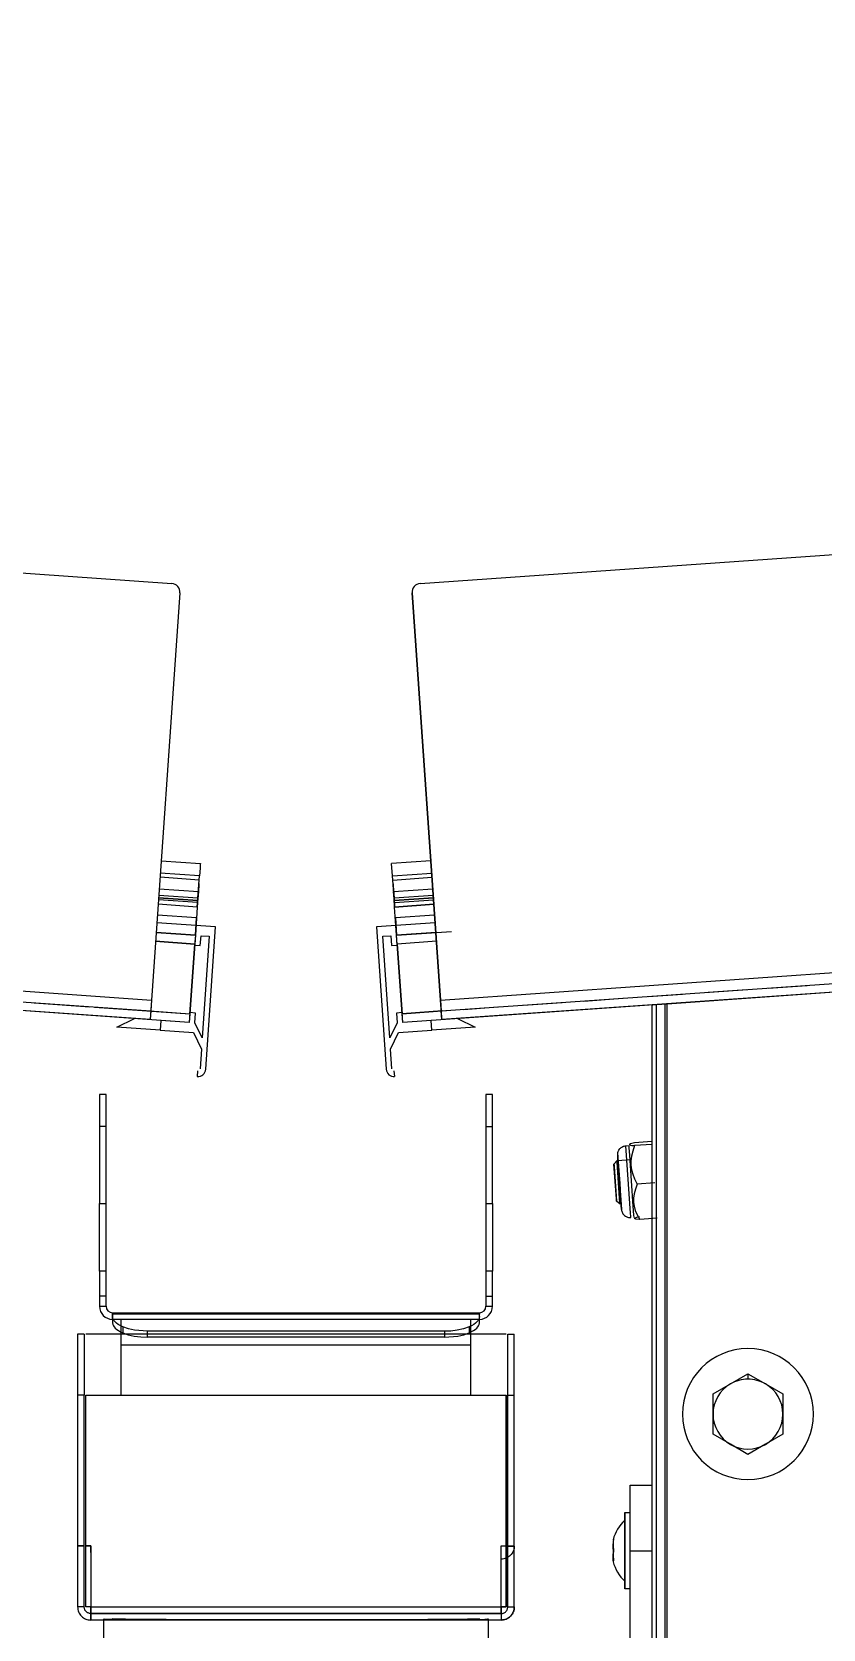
# Model space of a CAD drawing. Header units: millimetres. Extents: x 4625 to 14334, y 16216 to 31562.
# Drawn here: x 7488.7 to 7669.8, y 20706.3 to 21072.1 of the extents above; entities that cross this region are included whole.
import ezdxf

# ---------------------------------------------------------------- set-up
doc = ezdxf.new("R2010")
doc.units = ezdxf.units.MM
doc.header["$LTSCALE"] = 3
doc.layers.add('Default', color=7, linetype='Continuous')

msp = doc.modelspace()

# ---------------------------------------------------------------- linework, layer by layer
at = {"layer": 'Default'}
for p, q in [((5714.09, 21072.12), (7520.68, 20945.79)), ((5714.09, 21072.12), (7520.68, 20945.79)), ((7577.56, 20945.79), (9384.15, 21072.12)), ((7577.56, 20945.79), (9384.15, 21072.12)), ((5705.43, 20976.99), (7516.01, 20850.38)), ((7582.22, 20850.38), (9392.8, 20976.99)), ((7524.68, 20845.27), (5705.12, 20972.5)), ((7515.7, 20845.9), (5705.12, 20972.5)), ((5705.26, 20974.5), (7515.84, 20847.89)), ((9393.12, 20972.5), (7573.56, 20845.27)), ((7582.4, 20847.89), (9392.98, 20974.5)), ((9393.12, 20972.5), (7582.54, 20845.9)), ((7522.53, 20943.66), (7516.01, 20850.38)), ((7522.53, 20943.66), (7516.01, 20850.38)), ((7575.7, 20943.66), (7582.22, 20850.38)), ((7582.22, 20850.38), (7575.7, 20943.66)), ((7518.24, 20882.31), (7527.22, 20881.68)), ((7579.99, 20882.31), (7571.01, 20881.68)), ((7526.95, 20877.87), (7517.98, 20878.5)), ((7527.02, 20878.85), (7518.04, 20879.47)), ((7526.59, 20872.7), (7526.95, 20877.87)), ((7526.87, 20876.58), (7526.66, 20873.7)), ((7571.21, 20878.85), (7580.19, 20879.47)), ((7571.28, 20877.87), (7580.26, 20878.5)), ((7571.64, 20872.7), (7571.28, 20877.87)), ((7571.37, 20876.58), (7571.57, 20873.7)), ((7526.52, 20871.7), (7517.55, 20872.33)), ((7526.52, 20871.7), (7517.55, 20872.33)), ((7526.52, 20871.7), (7517.55, 20872.33)), ((7526.52, 20871.7), (7517.55, 20872.33)), ((7526.59, 20872.7), (7517.61, 20873.33)), ((7526.63, 20873.2), (7517.65, 20873.83)), ((7517.65, 20873.83), (7526.63, 20873.2)), ((7526.66, 20873.7), (7517.68, 20874.33)), ((7526.66, 20873.7), (7517.68, 20874.33)), ((7526.66, 20873.7), (7517.68, 20874.33)), ((7526.77, 20875.19), (7517.79, 20875.82)), ((7526.66, 20873.7), (7526.52, 20871.7)), ((7526.52, 20871.7), (7526.66, 20873.7)), ((7526.66, 20873.7), (7526.52, 20871.7)), ((7526.56, 20872.2), (7526.66, 20873.6)), ((7526.77, 20875.19), (7526.66, 20873.7)), ((7580.44, 20875.82), (7571.47, 20875.19)), ((7571.57, 20873.7), (7571.47, 20875.19)), ((7580.55, 20874.33), (7571.57, 20873.7)), ((7580.55, 20874.33), (7571.57, 20873.7)), ((7580.55, 20874.33), (7571.57, 20873.7)), ((7571.71, 20871.7), (7571.57, 20873.7)), ((7571.71, 20871.7), (7571.57, 20873.7)), ((7571.57, 20873.7), (7571.71, 20871.7)), ((7571.58, 20873.6), (7571.68, 20872.2)), ((7571.61, 20873.2), (7580.58, 20873.83)), ((7580.58, 20873.83), (7571.61, 20873.2)), ((7571.64, 20872.7), (7580.62, 20873.33)), ((7571.71, 20871.7), (7580.69, 20872.33)), ((7580.69, 20872.33), (7571.71, 20871.7)), ((7580.69, 20872.33), (7571.71, 20871.7)), ((7580.69, 20872.33), (7571.71, 20871.7)), ((7526.35, 20869.21), (7517.37, 20869.84)), ((7526.52, 20871.7), (7526.07, 20865.22)), ((7526.07, 20865.22), (7526.35, 20869.21)), ((7572.16, 20865.22), (7571.71, 20871.7)), ((7580.86, 20869.84), (7571.88, 20869.21)), ((7571.88, 20869.21), (7572.16, 20865.22)), ((7526.07, 20865.22), (7517.09, 20865.85)), ((7517.09, 20865.85), (7526.07, 20865.22)), ((7517.09, 20865.85), (7526.07, 20865.22)), ((7530.72, 20867.15), (7517.25, 20868.09)), ((7526.07, 20865.22), (7525.91, 20862.97)), ((7526.07, 20865.22), (7525.93, 20863.22)), ((7527.21, 20862.88), (7527.37, 20865.13)), ((7527.37, 20865.13), (7529.26, 20865)), ((7529.26, 20865), (7527.64, 20841.76)), ((7528.44, 20834.53), (7530.72, 20867.15)), ((7580.99, 20868.09), (7567.52, 20867.15)), ((7567.52, 20867.15), (7569.8, 20834.53)), ((7568.97, 20865), (7570.87, 20865.13)), ((7570.6, 20841.76), (7568.97, 20865)), ((7570.87, 20865.13), (7571.02, 20862.88)), ((7572.16, 20865.22), (7584.74, 20866.1)), ((7581.14, 20865.85), (7572.16, 20865.22)), ((7572.16, 20865.22), (7581.14, 20865.85)), ((7572.32, 20862.97), (7572.16, 20865.22)), ((7572.3, 20863.22), (7572.16, 20865.22)), ((7525.93, 20863.22), (7516.95, 20863.85)), ((7516.95, 20863.85), (7525.93, 20863.22)), ((7524.81, 20847.26), (7525.93, 20863.22)), ((7525.93, 20863.22), (7524.81, 20847.26)), ((7525.91, 20862.97), (7527.21, 20862.88)), ((7571.02, 20862.88), (7572.32, 20862.97)), ((7581.28, 20863.85), (7572.3, 20863.22)), ((7581.28, 20863.85), (7572.3, 20863.22)), ((7572.3, 20863.22), (7573.42, 20847.26)), ((7573.42, 20847.26), (7572.3, 20863.22)), ((7707.12, 20854.61), (7634.12, 20849.48)), ((7707.12, 20854.61), (7634.12, 20849.48)), ((7615, 20850.17), (7623.87, 20850.79)), ((7629.74, 20851.2), (7637.64, 20851.75)), ((7643.51, 20852.16), (7652.38, 20852.78)), ((7657.28, 20853.13), (7666.15, 20853.75)), ((7489.17, 20849.75), (7501.89, 20848.87)), ((7502.94, 20848.79), (7524.81, 20847.26)), ((7515.66, 20847.9), (7524.81, 20847.26)), ((7515.84, 20847.89), (7515.7, 20845.9)), ((7524.83, 20847.51), (7524.68, 20845.27)), ((7524.81, 20847.26), (7524.68, 20845.27)), ((7526.13, 20847.42), (7524.83, 20847.51)), ((7525.97, 20845.18), (7526.13, 20847.42)), ((7573.4, 20847.51), (7572.1, 20847.42)), ((7572.1, 20847.42), (7572.26, 20845.18)), ((7573.56, 20845.27), (7573.4, 20847.51)), ((7573.42, 20847.26), (7583.55, 20847.97)), ((7582.57, 20847.9), (7573.42, 20847.26)), ((7573.56, 20845.27), (7573.42, 20847.26)), ((7582.54, 20845.9), (7582.4, 20847.89)), ((7587.47, 20848.24), (7595.36, 20848.8)), ((7601.23, 20849.21), (7610.11, 20849.83)), ((7630.62, 20849.24), (7630.62, 18852.26)), ((7631.64, 18852.26), (7631.64, 20849.31)), ((7633.62, 20849.45), (7633.62, 18852.26)), ((7634.12, 18852.26), (7634.12, 20849.48)), ((7508.06, 20844.17), (7512.1, 20846.15)), ((7518.03, 20843.48), (7508.06, 20844.17)), ((7518.19, 20845.72), (7518.03, 20843.48)), ((7518.03, 20843.48), (7525.61, 20842.95)), ((7524.68, 20845.27), (7518.19, 20845.72)), ((7527.64, 20841.76), (7525.97, 20845.18)), ((7572.26, 20845.18), (7570.6, 20841.76)), ((7572.62, 20842.95), (7580.2, 20843.48)), ((7580.04, 20845.72), (7573.56, 20845.27)), ((7580.2, 20843.48), (7580.04, 20845.72)), ((7590.18, 20844.17), (7580.2, 20843.48)), ((7586.13, 20846.15), (7590.18, 20844.17)), ((7525.61, 20842.95), (7527.46, 20839.17)), ((7570.78, 20839.17), (7572.62, 20842.95)), ((7527.46, 20839.17), (7527.14, 20834.62)), ((7571.1, 20834.62), (7570.78, 20839.17)), ((7526.6, 20834.16), (7526.51, 20832.86)), ((7571.72, 20832.86), (7571.63, 20834.16)), ((7505.62, 20828.76), (7504.12, 20828.76)), ((7594.12, 20828.76), (7592.62, 20828.76)), ((7505.62, 20821.43), (7504.12, 20821.43)), ((7592.62, 20821.43), (7594.12, 20821.43)), ((7630.6, 20818), (7626.61, 20817.72)), ((7622.64, 20813.61), (7625.84, 20813.84)), ((7624.65, 20817.01), (7625.3, 20817.06)), ((7630.65, 20817.32), (7626.66, 20817.04)), ((7621.94, 20812.81), (7622.64, 20813.61)), ((7631.26, 20808.52), (7627.27, 20808.24)), ((7504.12, 20788.26), (7504.12, 20803.76)), ((7504.12, 20803.76), (7505.62, 20803.76)), ((7505.62, 20788.26), (7505.62, 20803.76)), ((7592.62, 20803.76), (7592.62, 20788.26)), ((7592.62, 20803.76), (7594.12, 20803.76)), ((7594.12, 20803.76), (7594.12, 20788.26)), ((7623.33, 20803.64), (7622.53, 20804.33)), ((7631.83, 20800.4), (7627.84, 20800.12)), ((7505.62, 20788.26), (7504.12, 20788.26)), ((7594.12, 20788.26), (7592.62, 20788.26)), ((7505.62, 20782.6), (7504.12, 20782.6)), ((7592.62, 20782.6), (7594.12, 20782.6)), ((7504.12, 20780.26), (7505.62, 20780.26)), ((7507.12, 20777.26), (7507.12, 20778.76)), ((7507.12, 20778.76), (7591.12, 20778.76)), ((7591.12, 20778.48), (7507.12, 20778.48)), ((7507.12, 20778.48), (7507.12, 20777.12)), ((7507.12, 20777.91), (7507.12, 20776.55)), ((7591.12, 20777.26), (7507.12, 20777.26)), ((7509.12, 20775.26), (7509.12, 20777.26)), ((7591.12, 20777.26), (7591.12, 20778.76)), ((7591.12, 20777.12), (7591.12, 20778.48)), ((7591.12, 20776.55), (7591.12, 20777.91)), ((7592.62, 20780.26), (7594.12, 20780.26)), ((7499.12, 20773.85), (7499.12, 20759.89)), ((7500.62, 20773.85), (7499.12, 20773.85)), ((7500.62, 20773.85), (7500.62, 20759.89)), ((7597.26, 20773.86), (7500.97, 20773.86)), ((7597.26, 20773.85), (7500.97, 20773.85)), ((7509.46, 20775.52), (7509.46, 20774.16)), ((7583.12, 20774.53), (7515.12, 20774.53)), ((7515.12, 20773.17), (7515.12, 20774.53)), ((7583.12, 20774.53), (7583.12, 20773.17)), ((7588.77, 20775.52), (7588.77, 20774.16)), ((7597.62, 20773.85), (7599.12, 20773.85)), ((7597.62, 20759.89), (7597.62, 20773.85)), ((7599.12, 20759.89), (7599.12, 20773.85)), ((7589.12, 20771.37), (7509.12, 20771.37)), ((7509.12, 20759.88), (7509.12, 20771.37)), ((7509.12, 20759.88), (7509.12, 20771.37)), ((7583.12, 20773.17), (7515.12, 20773.17)), ((7589.12, 20771.37), (7589.12, 20759.88)), ((7589.12, 20771.37), (7589.12, 20759.88)), ((7652.62, 20764.8), (7652.62, 20763.56)), ((7499.12, 20759.89), (7499.12, 20711.39)), ((7500.62, 20759.89), (7499.12, 20759.89)), ((7500.62, 20711.39), (7500.62, 20759.89)), ((7500.97, 20759.88), (7597.26, 20759.88)), ((7500.97, 20759.88), (7597.26, 20759.88)), ((7500.97, 20711.38), (7500.97, 20759.88)), ((7500.97, 20711.39), (7500.97, 20759.88)), ((7597.26, 20759.88), (7597.26, 20711.38)), ((7597.26, 20711.39), (7597.26, 20759.88)), ((7597.62, 20759.89), (7599.12, 20759.89)), ((7597.62, 20711.39), (7597.62, 20759.89)), ((7599.12, 20711.39), (7599.12, 20759.89)), ((7625.62, 20739.26), (7630.62, 20739.26)), ((7624.42, 20733.01), (7625.62, 20733.01)), ((7500.62, 20725.35), (7499.12, 20725.35)), ((7500.62, 20725.34), (7499.12, 20725.34)), ((7500.97, 20725.36), (7502.12, 20725.36)), ((7502.12, 20725.35), (7500.97, 20725.35)), ((7502.12, 20723.84), (7502.12, 20709.89)), ((7596.12, 20725.36), (7597.26, 20725.36)), ((7596.12, 20725.35), (7597.26, 20725.35)), ((7596.12, 20709.89), (7596.12, 20723.84)), ((7597.62, 20725.35), (7599.12, 20725.35)), ((7597.62, 20725.34), (7599.12, 20725.34)), ((7625.62, 20644.26), (7625.62, 20724.26)), ((7625.62, 20724.26), (7630.62, 20724.26)), ((7625.62, 20715.51), (7624.42, 20715.51)), ((7500.62, 20711.39), (7499.12, 20711.39)), ((7500.62, 20711.39), (7499.12, 20711.39)), ((7502.12, 20711.39), (7500.97, 20711.39)), ((7502.12, 20711.38), (7500.97, 20711.38)), ((7502.12, 20711.38), (7596.12, 20711.38)), ((7596.12, 20711.39), (7597.26, 20711.39)), ((7597.26, 20711.38), (7596.12, 20711.38)), ((7597.62, 20711.39), (7599.12, 20711.39)), ((7597.62, 20711.39), (7599.12, 20711.39)), ((7502.12, 20709.89), (7596.12, 20709.89)), ((7502.12, 20709.89), (7502.12, 20708.39)), ((7596.12, 20709.89), (7502.12, 20709.89)), ((7596.12, 20708.39), (7502.12, 20708.39)), ((7596.12, 20708.39), (7502.12, 20708.39)), ((7505.12, 20608.64), (7505.12, 20708.64)), ((7593.12, 20708.64), (7593.12, 20608.64)), ((7596.12, 20709.89), (7596.12, 20708.39))]:
    msp.add_line(p, q, dxfattribs=at)
for points in [[(7527.22, 20881.68, 0), (7527.22, 20881.68, 0), (7527.22, 20881.68, 0), (7527.22, 20881.68, 0), (7527.22, 20881.68, 0), (7527.22, 20881.68, 0), (7527.22, 20881.68, 0), (7527.22, 20881.68, 0), (7527.22, 20881.68, 0), (7527.22, 20881.68, 0), (7527.22, 20881.68, 0), (7527.22, 20881.68, 0), (7527.22, 20881.67, 0), (7527.22, 20881.64, 0), (7527.2, 20881.44, 0), (7527.15, 20880.6, 0), (7527.02, 20878.85, 0)], [(7571.21, 20878.85, 0), (7571.01, 20881.68, 0)], [(7526.9, 20877.07, 0), (7526.9, 20877.02, 0), (7526.87, 20876.58, 0)], [(7526.95, 20877.87, 0), (7527.02, 20878.85, 0)], [(7571.28, 20877.87, 0), (7571.21, 20878.85, 0)], [(7571.33, 20877.07, 0), (7571.34, 20877.02, 0), (7571.37, 20876.58, 0)], [(7526.52, 20871.7, 0), (7526.52, 20871.7, 0), (7526.52, 20871.7, 0), (7526.52, 20871.7, 0), (7526.52, 20871.7, 0), (7526.52, 20871.7, 0), (7526.52, 20871.7, 0), (7526.52, 20871.7, 0), (7526.52, 20871.7, 0), (7526.52, 20871.7, 0), (7526.52, 20871.7, 0), (7526.52, 20871.7, 0), (7526.52, 20871.7, 0), (7526.52, 20871.71, 0), (7526.53, 20871.73, 0), (7526.53, 20871.83, 0), (7526.59, 20872.7, 0)], [(7571.71, 20871.7, 0), (7571.71, 20871.7, 0), (7571.71, 20871.7, 0), (7571.71, 20871.7, 0), (7571.71, 20871.7, 0), (7571.71, 20871.7, 0), (7571.71, 20871.7, 0), (7571.71, 20871.7, 0), (7571.71, 20871.7, 0), (7571.71, 20871.7, 0), (7571.71, 20871.7, 0), (7571.71, 20871.7, 0), (7571.71, 20871.7, 0), (7571.71, 20871.71, 0), (7571.71, 20871.73, 0), (7571.7, 20871.83, 0), (7571.64, 20872.7, 0)], [(7516.01, 20850.38, 0), (7515.7, 20845.9, 0)], [(7516.01, 20850.38, 0), (7515.84, 20847.89, 0)], [(7582.22, 20850.38, 0), (7582.4, 20847.89, 0)], [(7582.54, 20845.9, 0), (7582.54, 20845.9, 0), (7582.54, 20845.9, 0), (7582.54, 20845.9, 0), (7582.54, 20845.9, 0), (7582.54, 20845.9, 0), (7582.54, 20845.9, 0), (7582.54, 20845.9, 0), (7582.54, 20845.9, 0), (7582.54, 20845.9, 0), (7582.54, 20845.9, 0), (7582.54, 20845.9, 0), (7582.54, 20845.9, 0), (7582.54, 20845.93, 0), (7582.53, 20846.03, 0), (7582.5, 20846.45, 0), (7582.22, 20850.38, 0)], [(7631.64, 20849.31, 0), (7630.86, 20849.25, 0), (7630.68, 20849.24, 0), (7630.63, 20849.24, 0), (7630.62, 20849.24, 0), (7630.62, 20849.24, 0), (7630.62, 20849.24, 0), (7630.62, 20849.24, 0), (7630.62, 20849.24, 0), (7630.62, 20849.24, 0), (7630.62, 20849.24, 0), (7630.62, 20849.24, 0), (7630.62, 20849.24, 0), (7630.62, 20849.24, 0), (7630.62, 20849.24, 0), (7630.62, 20849.24, 0), (7630.62, 20849.24, 0)], [(7634.12, 20849.48, 0), (7631.64, 20849.31, 0)], [(7633.76, 20849.46, 0), (7633.62, 20849.45, 0)], [(7504.12, 20828.76, 0), (7504.12, 20828.76, 0), (7504.12, 20828.76, 0), (7504.12, 20828.76, 0), (7504.12, 20828.76, 0), (7504.12, 20828.76, 0), (7504.12, 20828.76, 0), (7504.12, 20828.76, 0), (7504.12, 20828.76, 0), (7504.12, 20828.76, 0), (7504.12, 20828.76, 0), (7504.12, 20828.76, 0), (7504.12, 20828.75, 0), (7504.12, 20828.75, 0), (7504.12, 20828.71, 0), (7504.12, 20828.58, 0), (7504.12, 20828.03, 0), (7504.12, 20825.68, 0), (7504.12, 20821.43, 0)], [(7505.62, 20821.43, 0), (7505.62, 20828.76, 0)], [(7592.62, 20828.76, 0), (7592.62, 20828.76, 0), (7592.62, 20828.76, 0), (7592.62, 20828.76, 0), (7592.62, 20828.76, 0), (7592.62, 20828.76, 0), (7592.62, 20828.76, 0), (7592.62, 20828.76, 0), (7592.62, 20828.76, 0), (7592.62, 20828.76, 0), (7592.62, 20828.76, 0), (7592.62, 20828.76, 0), (7592.62, 20828.75, 0), (7592.62, 20828.75, 0), (7592.62, 20828.71, 0), (7592.62, 20828.58, 0), (7592.62, 20828.03, 0), (7592.62, 20825.68, 0), (7592.62, 20821.43, 0)], [(7594.12, 20821.43, 0), (7594.12, 20828.76, 0)], [(7504.12, 20821.43, 0), (7504.12, 20803.76, 0)], [(7505.62, 20803.76, 0), (7505.62, 20821.43, 0)], [(7592.62, 20821.43, 0), (7592.62, 20803.76, 0)], [(7594.12, 20803.76, 0), (7594.12, 20821.43, 0)], [(7626.61, 20817.72, 0), (7625.76, 20817.48, 0), (7625.64, 20817.43, 0), (7625.56, 20817.39, 0), (7625.53, 20817.36, 0), (7625.52, 20817.35, 0), (7625.51, 20817.34, 0), (7625.51, 20817.33, 0), (7625.5, 20817.32, 0), (7625.5, 20817.32, 0), (7625.5, 20817.31, 0), (7625.5, 20817.31, 0), (7625.5, 20817.3, 0), (7625.5, 20817.3, 0), (7625.5, 20817.29, 0), (7625.5, 20817.29, 0), (7625.51, 20817.28, 0), (7625.51, 20817.27, 0), (7625.52, 20817.26, 0), (7625.53, 20817.25, 0), (7625.54, 20817.24, 0), (7625.57, 20817.23, 0), (7625.61, 20817.21, 0), (7625.71, 20817.18, 0), (7626.03, 20817.11, 0), (7626.66, 20817.04, 0)], [(7622.8, 20814.88, 0), (7622.79, 20815.08, 0), (7622.81, 20815.28, 0), (7622.85, 20815.48, 0), (7622.9, 20815.67, 0), (7622.98, 20815.86, 0), (7623.08, 20816.04, 0), (7623.18, 20816.21, 0), (7623.31, 20816.36, 0), (7623.45, 20816.5, 0), (7623.6, 20816.62, 0), (7623.76, 20816.73, 0), (7623.93, 20816.82, 0), (7624.1, 20816.9, 0), (7624.29, 20816.95, 0), (7624.47, 20816.99, 0), (7624.65, 20817.01, 0)], [(7623.26, 20808.21, 0), (7622.84, 20814.27, 0), (7622.8, 20814.8, 0), (7622.8, 20814.88, 0), (7622.8, 20814.88, 0), (7622.8, 20814.88, 0), (7622.8, 20814.88, 0), (7622.8, 20814.88, 0), (7622.8, 20814.88, 0), (7622.8, 20814.88, 0), (7622.8, 20814.88, 0), (7622.8, 20814.88, 0), (7622.8, 20814.88, 0), (7622.8, 20814.88, 0), (7622.8, 20814.88, 0), (7622.8, 20814.88, 0), (7622.8, 20814.88, 0), (7622.8, 20814.88, 0), (7622.8, 20814.88, 0), (7622.8, 20814.88, 0), (7622.8, 20814.88, 0), (7622.8, 20814.87, 0), (7622.8, 20814.85, 0), (7622.81, 20814.77, 0), (7622.83, 20814.44, 0), (7623.07, 20811.01, 0), (7623.67, 20802.42, 0)], [(7625.27, 20808.21, 0), (7624.65, 20817.01, 0)], [(7625.3, 20817.04, 0), (7625.31, 20816.95, 0), (7625.34, 20816.56, 0), (7625.46, 20814.84, 0), (7625.86, 20808.99, 0), (7626.27, 20803.21, 0), (7626.42, 20801.12, 0), (7626.45, 20800.68, 0), (7626.45, 20800.6, 0), (7626.45, 20800.6, 0), (7626.45, 20800.6, 0), (7626.45, 20800.6, 0), (7626.45, 20800.6, 0), (7626.45, 20800.6, 0), (7626.45, 20800.6, 0), (7626.45, 20800.6, 0), (7626.45, 20800.6, 0), (7626.45, 20800.6, 0), (7626.45, 20800.6, 0), (7626.45, 20800.6, 0), (7626.45, 20800.6, 0), (7626.45, 20800.6, 0), (7626.45, 20800.6, 0), (7626.45, 20800.6, 0), (7626.45, 20800.6, 0), (7626.45, 20800.62, 0)], [(7626.66, 20817.04, 0), (7626.22, 20815.8, 0), (7625.95, 20814.66, 0), (7625.83, 20813.59, 0), (7625.83, 20812.56, 0), (7625.97, 20811.54, 0), (7626.24, 20810.5, 0), (7626.67, 20809.41, 0), (7627.27, 20808.24, 0)], [(7621.94, 20812.8, 0), (7621.94, 20812.81, 0), (7621.94, 20812.81, 0), (7621.94, 20812.81, 0), (7621.94, 20812.81, 0), (7621.94, 20812.81, 0), (7621.94, 20812.81, 0), (7621.94, 20812.81, 0), (7621.94, 20812.81, 0), (7621.94, 20812.81, 0), (7621.94, 20812.81, 0), (7621.94, 20812.81, 0), (7621.94, 20812.81, 0), (7621.94, 20812.81, 0), (7621.94, 20812.81, 0), (7621.94, 20812.81, 0), (7621.94, 20812.81, 0), (7621.94, 20812.81, 0), (7621.94, 20812.81, 0), (7621.94, 20812.81, 0), (7621.94, 20812.78, 0), (7621.95, 20812.68, 0), (7621.98, 20812.27, 0), (7622.53, 20804.34, 0)], [(7622.53, 20804.34, 0), (7622.53, 20804.34, 0), (7622.53, 20804.33, 0), (7622.53, 20804.33, 0), (7622.53, 20804.33, 0), (7622.53, 20804.33, 0), (7622.53, 20804.33, 0), (7622.53, 20804.33, 0), (7622.53, 20804.33, 0), (7622.53, 20804.33, 0), (7622.53, 20804.33, 0), (7622.53, 20804.33, 0), (7622.53, 20804.33, 0), (7622.53, 20804.33, 0), (7622.53, 20804.33, 0), (7622.53, 20804.33, 0), (7622.53, 20804.33, 0), (7622.53, 20804.33, 0), (7622.53, 20804.34, 0), (7622.53, 20804.34, 0), (7622.53, 20804.37, 0), (7622.52, 20804.46, 0), (7622.5, 20804.88, 0), (7621.94, 20812.8, 0)], [(7623.33, 20803.65, 0), (7623.33, 20803.7, 0), (7623.31, 20803.94, 0), (7623.24, 20804.98, 0), (7622.99, 20808.53, 0), (7622.75, 20812.03, 0), (7622.66, 20813.3, 0), (7622.64, 20813.57, 0), (7622.64, 20813.61, 0), (7622.64, 20813.61, 0), (7622.64, 20813.61, 0), (7622.64, 20813.61, 0), (7622.64, 20813.61, 0), (7622.64, 20813.61, 0), (7622.64, 20813.61, 0), (7622.64, 20813.61, 0), (7622.64, 20813.61, 0), (7622.64, 20813.61, 0), (7622.64, 20813.61, 0), (7622.64, 20813.61, 0), (7622.64, 20813.61, 0), (7622.64, 20813.61, 0), (7622.64, 20813.61, 0), (7622.64, 20813.61, 0), (7622.64, 20813.61, 0), (7622.64, 20813.6, 0)], [(7623.21, 20808.93, 0), (7623.01, 20811.8, 0), (7622.96, 20812.63, 0), (7622.94, 20812.79, 0), (7622.94, 20812.82, 0), (7622.94, 20812.82, 0), (7622.94, 20812.82, 0), (7622.94, 20812.82, 0), (7622.94, 20812.82, 0), (7622.94, 20812.82, 0), (7622.94, 20812.82, 0), (7622.94, 20812.82, 0), (7622.94, 20812.82, 0), (7622.94, 20812.82, 0), (7622.94, 20812.82, 0), (7622.94, 20812.82, 0), (7622.94, 20812.82, 0), (7622.94, 20812.82, 0), (7622.94, 20812.82, 0), (7622.94, 20812.82, 0), (7622.94, 20812.81, 0), (7622.94, 20812.79, 0), (7622.95, 20812.71, 0), (7622.98, 20812.33, 0), (7623.25, 20808.35, 0)], [(7623.25, 20808.35, 0), (7623.46, 20805.49, 0), (7623.51, 20804.66, 0), (7623.52, 20804.49, 0), (7623.53, 20804.47, 0), (7623.53, 20804.47, 0), (7623.53, 20804.47, 0), (7623.53, 20804.47, 0), (7623.53, 20804.47, 0), (7623.53, 20804.47, 0), (7623.53, 20804.47, 0), (7623.53, 20804.47, 0), (7623.53, 20804.47, 0), (7623.53, 20804.47, 0), (7623.53, 20804.47, 0), (7623.53, 20804.47, 0), (7623.53, 20804.47, 0), (7623.53, 20804.47, 0), (7623.53, 20804.47, 0), (7623.53, 20804.47, 0), (7623.53, 20804.47, 0), (7623.52, 20804.49, 0), (7623.52, 20804.58, 0), (7623.49, 20804.96, 0), (7623.21, 20808.93, 0)], [(7623.67, 20802.42, 0), (7623.67, 20802.41, 0), (7623.67, 20802.41, 0), (7623.67, 20802.41, 0), (7623.67, 20802.41, 0), (7623.67, 20802.41, 0), (7623.67, 20802.41, 0), (7623.67, 20802.41, 0), (7623.67, 20802.41, 0), (7623.67, 20802.41, 0), (7623.67, 20802.41, 0), (7623.67, 20802.41, 0), (7623.67, 20802.41, 0), (7623.67, 20802.41, 0), (7623.67, 20802.41, 0), (7623.67, 20802.41, 0), (7623.67, 20802.41, 0), (7623.67, 20802.41, 0), (7623.67, 20802.41, 0), (7623.67, 20802.41, 0), (7623.67, 20802.42, 0), (7623.67, 20802.45, 0), (7623.66, 20802.6, 0), (7623.61, 20803.21, 0), (7623.26, 20808.21, 0)], [(7625.8, 20800.57, 0), (7625.8, 20800.56, 0), (7625.81, 20800.55, 0), (7625.81, 20800.55, 0), (7625.81, 20800.55, 0), (7625.81, 20800.55, 0), (7625.81, 20800.55, 0), (7625.81, 20800.55, 0), (7625.81, 20800.55, 0), (7625.81, 20800.55, 0), (7625.81, 20800.55, 0), (7625.81, 20800.55, 0), (7625.81, 20800.55, 0), (7625.81, 20800.55, 0), (7625.81, 20800.55, 0), (7625.81, 20800.55, 0), (7625.81, 20800.55, 0), (7625.81, 20800.55, 0), (7625.81, 20800.55, 0), (7625.8, 20800.56, 0), (7625.8, 20800.57, 0), (7625.8, 20800.61, 0), (7625.79, 20800.8, 0), (7625.73, 20801.61, 0), (7625.27, 20808.21, 0)], [(7627.27, 20808.24, 0), (7626.83, 20807.09, 0), (7626.56, 20806.04, 0), (7626.42, 20805.05, 0), (7626.42, 20804.1, 0), (7626.56, 20803.16, 0), (7626.82, 20802.2, 0), (7627.25, 20801.2, 0), (7627.84, 20800.12, 0)], [(7623.67, 20802.41, 0), (7623.69, 20802.21, 0), (7623.74, 20802.01, 0), (7623.8, 20801.82, 0), (7623.89, 20801.64, 0), (7623.99, 20801.46, 0), (7624.11, 20801.3, 0), (7624.24, 20801.15, 0), (7624.38, 20801.01, 0), (7624.54, 20800.9, 0), (7624.71, 20800.79, 0), (7624.88, 20800.71, 0), (7625.06, 20800.64, 0), (7625.24, 20800.59, 0), (7625.43, 20800.56, 0), (7625.62, 20800.55, 0), (7625.81, 20800.55, 0)], [(7627.84, 20800.12, 0), (7626.96, 20800.24, 0), (7626.84, 20800.27, 0), (7626.75, 20800.31, 0), (7626.72, 20800.33, 0), (7626.71, 20800.34, 0), (7626.7, 20800.35, 0), (7626.69, 20800.36, 0), (7626.69, 20800.37, 0), (7626.69, 20800.37, 0), (7626.68, 20800.37, 0), (7626.68, 20800.38, 0), (7626.68, 20800.38, 0), (7626.68, 20800.39, 0), (7626.68, 20800.39, 0), (7626.68, 20800.4, 0), (7626.69, 20800.4, 0), (7626.69, 20800.41, 0), (7626.7, 20800.43, 0), (7626.71, 20800.44, 0), (7626.72, 20800.45, 0), (7626.74, 20800.47, 0), (7626.78, 20800.49, 0), (7626.88, 20800.54, 0), (7627.18, 20800.65, 0), (7627.79, 20800.81, 0)], [(7504.12, 20788.26, 0), (7504.12, 20782.6, 0)], [(7505.62, 20782.6, 0), (7505.62, 20788.26, 0)], [(7592.62, 20788.26, 0), (7592.62, 20782.6, 0)], [(7594.12, 20782.6, 0), (7594.12, 20788.26, 0)], [(7504.12, 20782.6, 0), (7504.12, 20780.26, 0)], [(7505.62, 20780.26, 0), (7505.62, 20780.26, 0), (7505.62, 20780.26, 0), (7505.62, 20780.26, 0), (7505.62, 20780.26, 0), (7505.62, 20780.26, 0), (7505.62, 20780.26, 0), (7505.62, 20780.26, 0), (7505.62, 20780.26, 0), (7505.62, 20780.26, 0), (7505.62, 20780.26, 0), (7505.62, 20780.26, 0), (7505.62, 20780.26, 0), (7505.62, 20780.27, 0), (7505.62, 20780.32, 0), (7505.62, 20780.52, 0), (7505.62, 20782.6, 0)], [(7592.62, 20782.6, 0), (7592.62, 20780.82, 0), (7592.62, 20780.39, 0), (7592.62, 20780.29, 0), (7592.62, 20780.27, 0), (7592.62, 20780.26, 0), (7592.62, 20780.26, 0), (7592.62, 20780.26, 0), (7592.62, 20780.26, 0), (7592.62, 20780.26, 0), (7592.62, 20780.26, 0), (7592.62, 20780.26, 0), (7592.62, 20780.26, 0), (7592.62, 20780.26, 0), (7592.62, 20780.26, 0), (7592.62, 20780.26, 0), (7592.62, 20780.26, 0)], [(7594.12, 20780.26, 0), (7594.12, 20780.26, 0), (7594.12, 20780.26, 0), (7594.12, 20780.26, 0), (7594.12, 20780.26, 0), (7594.12, 20780.26, 0), (7594.12, 20780.26, 0), (7594.12, 20780.26, 0), (7594.12, 20780.26, 0), (7594.12, 20780.26, 0), (7594.12, 20780.26, 0), (7594.12, 20780.26, 0), (7594.12, 20780.26, 0), (7594.12, 20780.27, 0), (7594.12, 20780.31, 0), (7594.12, 20780.49, 0), (7594.12, 20781.24, 0), (7594.12, 20782.6, 0)], [(7507.12, 20778.48, 0), (7507.12, 20778.76, 0)], [(7509.46, 20775.52, 0), (7508.42, 20776.06, 0), (7508.01, 20776.36, 0), (7507.68, 20776.67, 0), (7507.43, 20776.98, 0), (7507.33, 20777.14, 0), (7507.25, 20777.3, 0), (7507.19, 20777.45, 0), (7507.15, 20777.61, 0), (7507.12, 20777.76, 0), (7507.12, 20777.91, 0)], [(7509.12, 20771.37, 0), (7509.12, 20777.26, 0)], [(7591.12, 20777.91, 0), (7591.11, 20777.76, 0), (7591.08, 20777.61, 0), (7591.04, 20777.45, 0), (7590.98, 20777.3, 0), (7590.91, 20777.14, 0), (7590.81, 20776.98, 0), (7590.56, 20776.67, 0), (7590.22, 20776.36, 0), (7589.81, 20776.06, 0), (7589.33, 20775.78, 0), (7588.77, 20775.52, 0)], [(7589.12, 20777.26, 0), (7589.12, 20777.26, 0), (7589.12, 20777.26, 0), (7589.12, 20777.26, 0), (7589.12, 20777.26, 0), (7589.12, 20777.26, 0), (7589.12, 20777.26, 0), (7589.12, 20777.26, 0), (7589.12, 20777.26, 0), (7589.12, 20777.26, 0), (7589.12, 20777.26, 0), (7589.12, 20777.25, 0), (7589.12, 20777.25, 0), (7589.12, 20777.22, 0), (7589.12, 20777.09, 0), (7589.12, 20776.53, 0), (7589.12, 20771.37, 0)], [(7591.12, 20778.76, 0), (7591.12, 20778.76, 0), (7591.12, 20778.76, 0), (7591.12, 20778.76, 0), (7591.12, 20778.76, 0), (7591.12, 20778.76, 0), (7591.12, 20778.76, 0), (7591.12, 20778.76, 0), (7591.12, 20778.76, 0), (7591.12, 20778.76, 0), (7591.12, 20778.76, 0), (7591.12, 20778.76, 0), (7591.12, 20778.76, 0), (7591.12, 20778.76, 0), (7591.12, 20778.75, 0), (7591.12, 20778.73, 0), (7591.12, 20778.48, 0)], [(7507.12, 20776.55, 0), (7507.13, 20776.39, 0), (7507.15, 20776.23, 0), (7507.2, 20776.06, 0), (7507.27, 20775.9, 0), (7507.35, 20775.74, 0), (7507.46, 20775.58, 0), (7507.73, 20775.26, 0), (7508.07, 20774.96, 0), (7508.47, 20774.67, 0), (7508.94, 20774.4, 0), (7509.46, 20774.16, 0)], [(7515.12, 20774.53, 0), (7512.17, 20774.77, 0), (7510.74, 20775.08, 0), (7509.46, 20775.52, 0)], [(7509.46, 20774.16, 0), (7510.66, 20773.75, 0), (7512.06, 20773.43, 0), (7513.57, 20773.24, 0), (7515.12, 20773.17, 0)], [(7588.77, 20775.52, 0), (7587.49, 20775.08, 0), (7586.06, 20774.77, 0), (7584.57, 20774.59, 0), (7583.12, 20774.53, 0)], [(7583.12, 20773.17, 0), (7586.18, 20773.43, 0), (7587.57, 20773.75, 0), (7588.77, 20774.16, 0)], [(7588.77, 20774.16, 0), (7589.76, 20774.67, 0), (7590.17, 20774.96, 0), (7590.51, 20775.26, 0), (7590.78, 20775.58, 0), (7590.88, 20775.74, 0), (7590.97, 20775.9, 0), (7591.03, 20776.06, 0), (7591.08, 20776.23, 0), (7591.11, 20776.39, 0), (7591.12, 20776.55, 0)], [(7648.62, 20762.49, 0), (7652.62, 20764.8, 0)], [(7652.62, 20764.8, 0), (7656.62, 20762.49, 0)], [(7644.62, 20760.18, 0), (7648.62, 20762.49, 0)], [(7644.62, 20755.56, 0), (7644.62, 20760.18, 0)], [(7656.62, 20762.49, 0), (7660.62, 20760.18, 0)], [(7660.62, 20760.18, 0), (7660.62, 20755.56, 0)], [(7644.62, 20750.94, 0), (7644.62, 20755.56, 0)], [(7660.62, 20755.56, 0), (7660.62, 20750.94, 0)], [(7648.62, 20748.64, 0), (7644.62, 20750.94, 0)], [(7652.62, 20746.33, 0), (7648.62, 20748.64, 0)], [(7656.62, 20748.64, 0), (7652.62, 20746.33, 0)], [(7660.62, 20750.94, 0), (7656.62, 20748.64, 0)], [(7625.62, 20724.26, 0), (7625.62, 20739.26, 0)], [(7621.86, 20726.9, 0), (7621.77, 20726.32, 0), (7621.75, 20725.74, 0), (7621.77, 20725.15, 0), (7621.86, 20724.57, 0)], [(7621.86, 20723.94, 0), (7621.75, 20725.26, 0), (7621.86, 20726.58, 0)], [(7624.42, 20728.4, 0), (7624.42, 20717.26, 0)], [(7502.12, 20725.36, 0), (7502.12, 20722.34, 0)], [(7502.12, 20723.84, 0), (7502.12, 20723.84, 0), (7502.12, 20723.84, 0), (7502.12, 20723.84, 0), (7502.12, 20723.85, 0), (7502.12, 20723.87, 0), (7502.12, 20724.1, 0), (7502.12, 20725.35, 0)], [(7596.12, 20723.84, 0), (7596.12, 20723.84, 0), (7596.12, 20723.84, 0), (7596.12, 20723.84, 0), (7596.12, 20723.85, 0), (7596.12, 20723.87, 0), (7596.12, 20724.1, 0), (7596.12, 20725.35, 0)], [(7599.12, 20725.34, 0), (7599.1, 20725.05, 0), (7599.06, 20724.76, 0), (7598.99, 20724.47, 0), (7598.89, 20724.19, 0), (7598.76, 20723.92, 0), (7598.61, 20723.67, 0), (7598.43, 20723.43, 0), (7598.24, 20723.22, 0), (7598.02, 20723.03, 0), (7597.79, 20722.85, 0), (7597.53, 20722.7, 0), (7597.27, 20722.57, 0), (7596.98, 20722.47, 0), (7596.7, 20722.4, 0), (7596.41, 20722.36, 0), (7596.12, 20722.34, 0)], [(7621.86, 20724.57, 0), (7621.75, 20723.25, 0), (7621.86, 20721.93, 0)], [(7621.86, 20721.61, 0), (7621.77, 20722.19, 0), (7621.75, 20722.78, 0), (7621.77, 20723.36, 0), (7621.86, 20723.94, 0)], [(7499.12, 20711.39, 0), (7499.13, 20711.1, 0), (7499.17, 20710.81, 0), (7499.25, 20710.53, 0), (7499.35, 20710.25, 0), (7499.47, 20709.98, 0), (7499.63, 20709.72, 0), (7499.8, 20709.49, 0), (7500, 20709.27, 0), (7500.21, 20709.08, 0), (7500.45, 20708.9, 0), (7500.7, 20708.75, 0), (7500.97, 20708.62, 0), (7501.25, 20708.52, 0), (7501.54, 20708.45, 0), (7501.83, 20708.41, 0), (7502.12, 20708.39, 0)], [(7502.12, 20709.89, 0), (7501.97, 20709.9, 0), (7501.83, 20709.92, 0), (7501.68, 20709.96, 0), (7501.54, 20710.01, 0), (7501.41, 20710.07, 0), (7501.28, 20710.15, 0), (7501.16, 20710.24, 0), (7501.06, 20710.33, 0), (7500.96, 20710.44, 0), (7500.87, 20710.56, 0), (7500.79, 20710.68, 0), (7500.73, 20710.82, 0), (7500.68, 20710.96, 0), (7500.65, 20711.1, 0), (7500.62, 20711.25, 0), (7500.62, 20711.39, 0)], [(7502.12, 20709.89, 0), (7502.12, 20709.89, 0), (7502.12, 20709.89, 0), (7502.12, 20709.89, 0), (7502.12, 20709.89, 0), (7502.12, 20709.89, 0), (7502.12, 20709.89, 0), (7502.12, 20709.89, 0), (7502.12, 20709.89, 0), (7502.12, 20709.89, 0), (7502.12, 20709.89, 0), (7502.12, 20709.89, 0), (7502.12, 20709.89, 0), (7502.12, 20709.89, 0), (7502.12, 20709.89, 0), (7502.12, 20709.89, 0), (7502.12, 20709.9, 0), (7502.12, 20709.91, 0), (7502.12, 20709.94, 0), (7502.12, 20710.32, 0), (7502.12, 20711.39, 0)], [(7502.12, 20708.39, 0), (7502.12, 20708.39, 0), (7502.12, 20708.39, 0), (7502.12, 20708.39, 0), (7502.12, 20708.39, 0), (7502.12, 20708.39, 0), (7502.12, 20708.39, 0), (7502.12, 20708.39, 0), (7502.12, 20708.39, 0), (7502.12, 20708.39, 0), (7502.12, 20708.39, 0), (7502.12, 20708.39, 0), (7502.12, 20708.39, 0), (7502.12, 20708.39, 0), (7502.12, 20708.39, 0), (7502.12, 20708.39, 0), (7502.12, 20708.4, 0), (7502.12, 20708.42, 0), (7502.12, 20708.49, 0), (7502.12, 20709.24, 0), (7502.12, 20711.38, 0)], [(7596.12, 20709.89, 0), (7596.25, 20709.9, 0), (7596.39, 20709.92, 0), (7596.53, 20709.95, 0), (7596.67, 20710, 0), (7596.81, 20710.06, 0), (7596.94, 20710.14, 0), (7597.06, 20710.23, 0), (7597.18, 20710.33, 0), (7597.28, 20710.45, 0), (7597.37, 20710.57, 0), (7597.45, 20710.7, 0), (7597.51, 20710.84, 0), (7597.56, 20710.98, 0), (7597.59, 20711.12, 0), (7597.61, 20711.26, 0), (7597.62, 20711.39, 0)], [(7596.12, 20708.39, 0), (7596.39, 20708.41, 0), (7596.66, 20708.44, 0), (7596.94, 20708.51, 0), (7597.22, 20708.6, 0), (7597.49, 20708.73, 0), (7597.76, 20708.88, 0), (7598.01, 20709.06, 0), (7598.24, 20709.27, 0), (7598.45, 20709.5, 0), (7598.63, 20709.75, 0), (7598.78, 20710.02, 0), (7598.91, 20710.29, 0), (7599, 20710.57, 0), (7599.07, 20710.85, 0), (7599.1, 20711.12, 0), (7599.12, 20711.39, 0)], [(7596.12, 20709.89, 0), (7596.12, 20709.89, 0), (7596.12, 20709.89, 0), (7596.12, 20709.89, 0), (7596.12, 20709.89, 0), (7596.12, 20709.89, 0), (7596.12, 20709.89, 0), (7596.12, 20709.89, 0), (7596.12, 20709.89, 0), (7596.12, 20709.89, 0), (7596.12, 20709.89, 0), (7596.12, 20709.89, 0), (7596.12, 20709.89, 0), (7596.12, 20709.89, 0), (7596.12, 20709.89, 0), (7596.12, 20709.89, 0), (7596.12, 20709.9, 0), (7596.12, 20709.91, 0), (7596.12, 20709.94, 0), (7596.12, 20710.32, 0), (7596.12, 20711.39, 0)], [(7599.12, 20711.39, 0), (7599.1, 20711.1, 0), (7599.06, 20710.81, 0), (7598.99, 20710.53, 0), (7598.89, 20710.25, 0), (7598.76, 20709.98, 0), (7598.61, 20709.72, 0), (7598.43, 20709.49, 0), (7598.24, 20709.27, 0), (7598.02, 20709.08, 0), (7597.79, 20708.9, 0), (7597.53, 20708.75, 0), (7597.27, 20708.62, 0), (7596.98, 20708.52, 0), (7596.7, 20708.45, 0), (7596.41, 20708.41, 0), (7596.12, 20708.39, 0)], [(7596.12, 20711.38, 0), (7596.12, 20709.26, 0), (7596.12, 20708.62, 0), (7596.12, 20708.45, 0), (7596.12, 20708.41, 0), (7596.12, 20708.4, 0), (7596.12, 20708.39, 0), (7596.12, 20708.39, 0), (7596.12, 20708.39, 0), (7596.12, 20708.39, 0), (7596.12, 20708.39, 0), (7596.12, 20708.39, 0), (7596.12, 20708.39, 0), (7596.12, 20708.39, 0), (7596.12, 20708.39, 0), (7596.12, 20708.39, 0), (7596.12, 20708.39, 0), (7596.12, 20708.39, 0), (7596.12, 20708.39, 0), (7596.12, 20708.39, 0), (7596.12, 20708.39, 0), (7596.12, 20708.39, 0), (7596.12, 20708.39, 0), (7596.12, 20708.39, 0)], [(7505.12, 20708.64, 0), (7505.12, 20708.64, 0), (7505.12, 20708.64, 0), (7505.12, 20708.64, 0), (7505.12, 20708.64, 0), (7505.12, 20708.64, 0), (7505.12, 20708.64, 0), (7505.12, 20708.64, 0), (7505.12, 20708.64, 0), (7505.12, 20708.64, 0), (7505.12, 20708.64, 0), (7505.12, 20708.63, 0), (7505.14, 20708.63, 0), (7505.24, 20708.62, 0), (7505.73, 20708.6, 0), (7507.95, 20708.56, 0), (7517.48, 20708.48, 0), (7549.12, 20708.41, 0)], [(7507.12, 20708.64, 0), (7507.12, 20708.64, 0), (7507.12, 20708.64, 0), (7507.12, 20708.64, 0), (7507.12, 20708.64, 0), (7507.12, 20708.64, 0), (7507.12, 20708.64, 0), (7507.12, 20708.64, 0), (7507.12, 20708.64, 0), (7507.12, 20708.64, 0), (7507.12, 20708.64, 0), (7507.12, 20708.64, 0), (7507.14, 20708.63, 0), (7507.24, 20708.62, 0), (7507.7, 20708.6, 0), (7509.82, 20708.56, 0), (7518.92, 20708.49, 0), (7549.12, 20708.42, 0)], [(7549.12, 20708.42, 0), (7519.42, 20708.48, 0), (7510.07, 20708.56, 0), (7507.82, 20708.6, 0), (7507.29, 20708.62, 0), (7507.16, 20708.63, 0), (7507.13, 20708.63, 0), (7507.12, 20708.64, 0), (7507.12, 20708.64, 0), (7507.12, 20708.64, 0), (7507.12, 20708.64, 0), (7507.12, 20708.64, 0), (7507.12, 20708.64, 0), (7507.12, 20708.64, 0), (7507.12, 20708.64, 0), (7507.12, 20708.64, 0), (7507.12, 20708.64, 0), (7507.12, 20708.64, 0), (7507.12, 20708.64, 0)], [(7549.12, 20708.42, 0), (7578.82, 20708.48, 0), (7588.17, 20708.56, 0), (7590.42, 20708.6, 0), (7590.95, 20708.62, 0), (7591.08, 20708.63, 0), (7591.11, 20708.63, 0), (7591.11, 20708.64, 0), (7591.11, 20708.64, 0), (7591.12, 20708.64, 0), (7591.12, 20708.64, 0), (7591.12, 20708.64, 0), (7591.12, 20708.64, 0), (7591.12, 20708.64, 0), (7591.12, 20708.64, 0), (7591.12, 20708.64, 0), (7591.12, 20708.64, 0), (7591.12, 20708.64, 0), (7591.12, 20708.64, 0)], [(7591.12, 20708.64, 0), (7591.12, 20708.64, 0), (7591.12, 20708.64, 0), (7591.12, 20708.64, 0), (7591.12, 20708.64, 0), (7591.12, 20708.64, 0), (7591.12, 20708.64, 0), (7591.12, 20708.64, 0), (7591.12, 20708.64, 0), (7591.11, 20708.64, 0), (7591.11, 20708.64, 0), (7591.11, 20708.64, 0), (7591.1, 20708.63, 0), (7591, 20708.62, 0), (7590.53, 20708.6, 0), (7588.41, 20708.56, 0), (7579.32, 20708.49, 0), (7549.12, 20708.42, 0)], [(7549.12, 20708.41, 0), (7580.23, 20708.48, 0), (7590.03, 20708.55, 0), (7592.38, 20708.6, 0), (7592.94, 20708.62, 0), (7593.07, 20708.63, 0), (7593.11, 20708.63, 0), (7593.11, 20708.64, 0), (7593.11, 20708.64, 0), (7593.12, 20708.64, 0), (7593.12, 20708.64, 0), (7593.12, 20708.64, 0), (7593.12, 20708.64, 0), (7593.12, 20708.64, 0), (7593.12, 20708.64, 0), (7593.12, 20708.64, 0), (7593.12, 20708.64, 0), (7593.12, 20708.64, 0), (7593.12, 20708.64, 0)]]:
    msp.add_polyline3d(points, dxfattribs=at)
for points in [[(7526.66, 20873.6, 0), (7526.71, 20874.3, 0)], [(7571.58, 20873.6, 0), (7571.53, 20874.3, 0)], [(7624.42, 20729.44, 0), (7624.42, 20717.21, 0), (7624.42, 20715.79, 0), (7624.42, 20715.52, 0), (7624.42, 20715.51, 0), (7624.42, 20715.51, 0), (7624.42, 20715.51, 0), (7624.42, 20715.51, 0), (7624.42, 20715.51, 0), (7624.42, 20715.51, 0), (7624.42, 20715.51, 0), (7624.42, 20715.51, 0), (7624.42, 20715.51, 0), (7624.42, 20715.51, 0), (7624.42, 20715.51, 0), (7624.42, 20715.51, 0), (7624.42, 20715.53, 0), (7624.42, 20715.59, 0), (7624.42, 20716.22, 0), (7624.42, 20722.85, 0), (7624.42, 20731.04, 0), (7624.42, 20732.62, 0), (7624.42, 20732.97, 0), (7624.42, 20733, 0), (7624.42, 20733.01, 0), (7624.42, 20733.01, 0), (7624.42, 20733.01, 0), (7624.42, 20733.01, 0), (7624.42, 20733.01, 0), (7624.42, 20733.01, 0), (7624.42, 20733.01, 0), (7624.42, 20733.01, 0), (7624.42, 20733.01, 0), (7624.42, 20733.01, 0), (7624.42, 20733.01, 0), (7624.42, 20733.01, 0), (7624.42, 20733.01, 0), (7624.42, 20733.01, 0), (7624.42, 20733.01, 0), (7624.42, 20733, 0), (7624.42, 20732.99, 0), (7624.42, 20732.83, 0), (7624.42, 20732.05, 0)]]:
    msp.add_polyline3d(points, close=True, dxfattribs=at)
for centre, radius, start, end in [((7520.54, 20943.8), 2, 41, 86), ((7520.54, 20943.8), 2, 41, 86), ((7577.7, 20943.8), 2, 94, 139), ((7577.7, 20943.8), 2, 94, 139), ((7520.54, 20943.8), 2, 356, 41), ((7520.54, 20943.8), 2, 356, 41), ((7577.7, 20943.8), 2, 139, 184), ((7577.7, 20943.8), 2, 139, 184), ((7526.64, 20834.65), 1.8, 266, 356), ((7571.59, 20834.65), 1.8, 184, 274), ((7507.12, 20780.26), 3, 180, 270), ((7507.12, 20780.26), 1.5, 180, 270), ((7591.12, 20780.26), 3, 270, 0), ((7591.12, 20780.26), 1.5, 270, 0), ((7652.62, 20755.56), 15, 0, 180), ((7652.62, 20755.56), 15, 0, 180), ((7652.62, 20755.56), 8, 90, 119.9985), ((7652.62, 20755.56), 8, 60.0015, 90), ((7652.62, 20755.56), 8, 119.9985, 180), ((7652.62, 20755.56), 8, 0, 60.0015), ((7652.62, 20755.56), 15, 180, 0), ((7652.62, 20755.56), 15, 180, 0), ((7652.62, 20755.56), 8, 180, 240.0015), ((7652.62, 20755.56), 8, 299.9985, 0), ((7652.62, 20755.56), 8, 240.0015, 299.9985), ((7631.08, 20724.26), 9.67, 133.6028, 164.9184), ((7631.08, 20724.26), 9.67, 195.0816, 226.3972)]:
    msp.add_arc(centre, radius, start, end, dxfattribs=at)

doc.saveas('drawing.dxf')
